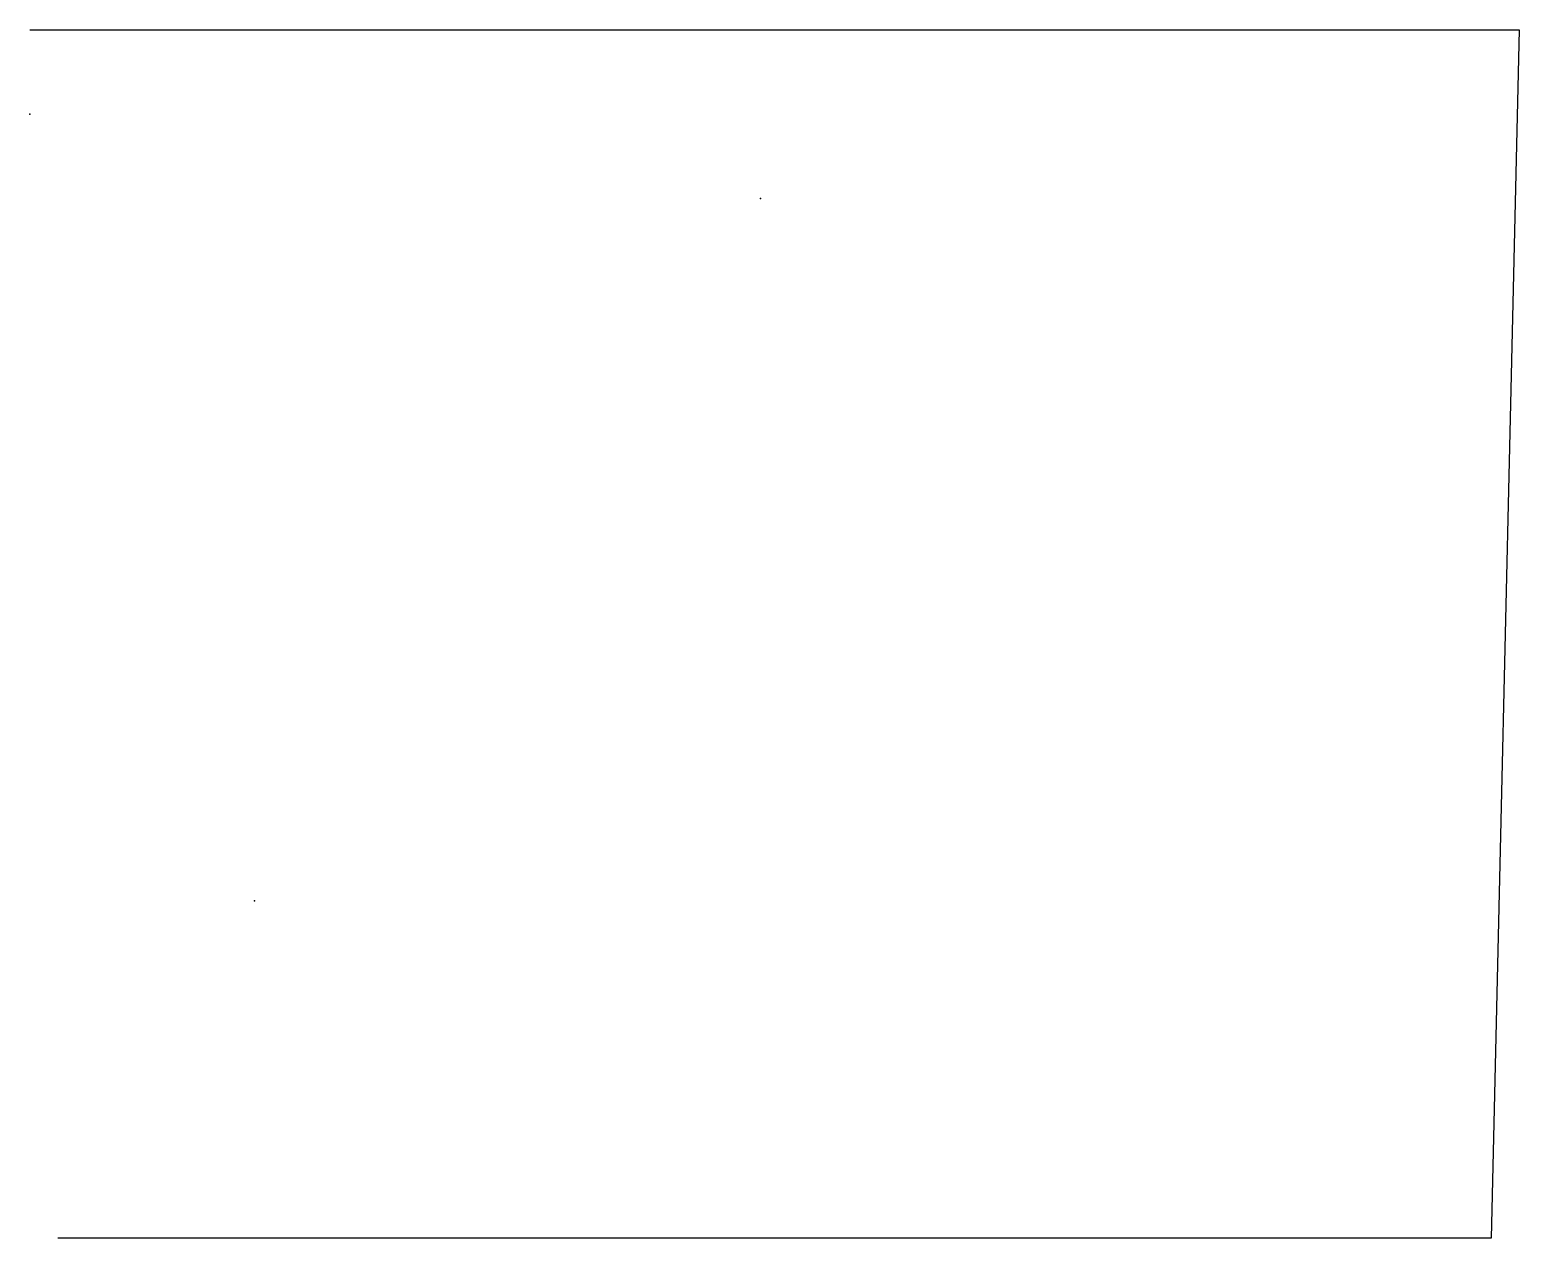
# Model space of a CAD drawing. Header units: millimetres. Extents: x 9 to 62, y 9 to 52.
import ezdxf

# ---------------------------------------------------------------- set-up
doc = ezdxf.new("R2010")
doc.units = ezdxf.units.MM
doc.layers.add('layer 1', color=7, linetype='Continuous', lineweight=25)

msp = doc.modelspace()

# ---------------------------------------------------------------- linework, layer by layer
at = {"layer": 'layer 1'}
for p, q in [((9, 52), (62, 52)), ((62, 52), (61, 9)), ((61, 9), (10, 9))]:
    msp.add_line(p, q, dxfattribs=at)
for p in [(9, 49), (35, 46), (17, 21)]:
    msp.add_point(p, dxfattribs=at)

doc.saveas('drawing.dxf')
